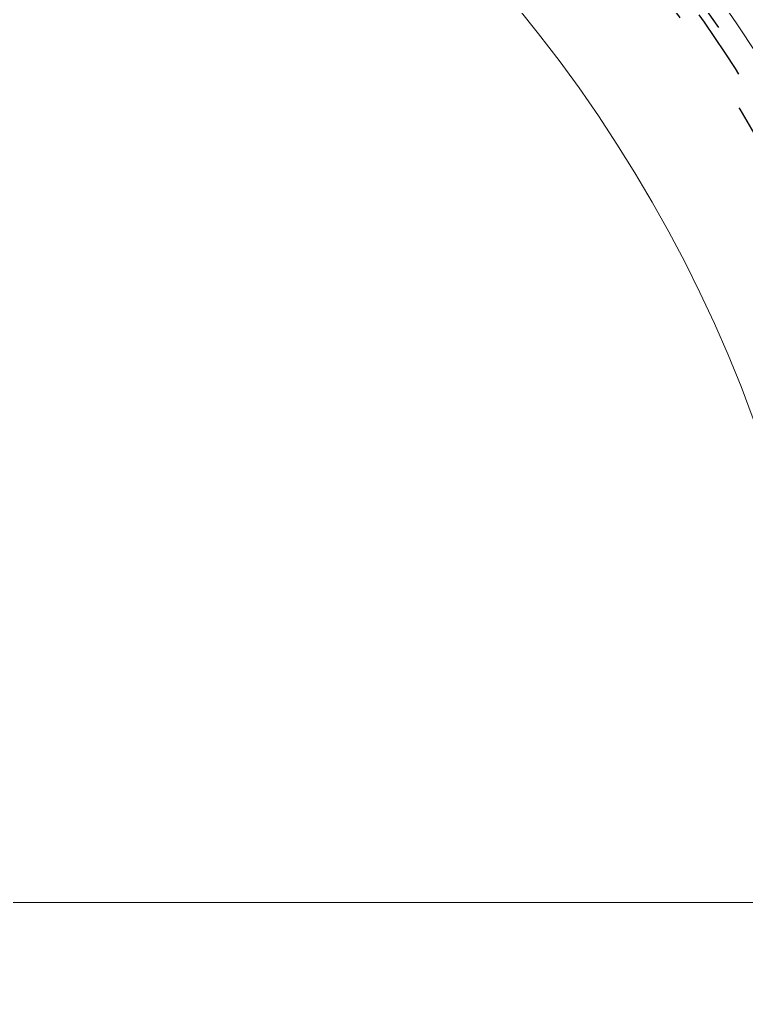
# Model space of a CAD drawing. Header units: millimetres. Extents: x 89051 to 218395, y -330386 to -125649.
# Drawn here: x 90570.7 to 90695.2, y -128501.5 to -128332.7 of the extents above; entities that cross this region are included whole.
import ezdxf

# ---------------------------------------------------------------- set-up
doc = ezdxf.new("R2010")
doc.units = ezdxf.units.MM
doc.header["$LTSCALE"] = 13
for name, pattern in [('1 实线', [0]), ('ACAD_ISO03W100', [1.18, 0.47, -0.71]), ('ACAD_ISO04W100', [30, 24, -3, 0, -3]), ('CENTER', [50.8, 31.75, -6.35, 6.35, -6.35])]:
    doc.linetypes.add(name, pattern=pattern)
doc.layers.get('0').update_dxf_attribs({"color": 1, "linetype": 'CENTER'})
doc.layers.add('标注、文本', color=3, linetype='Continuous', lineweight=25)
doc.layers.add('粗实线', color=4, linetype='Continuous')

msp = doc.modelspace()

# ---------------------------------------------------------------- linework, layer by layer
at = {"color": 7, "linetype": '1 实线', "lineweight": 0}
for radius in [269.5, 241]:
    msp.add_circle((90470.03, -128483.88), radius, dxfattribs=at)
at = {"layer": '标注、文本', "color": 1, "linetype": 'ACAD_ISO04W100', "lineweight": 15}
msp.add_line((90006.08, -128483.88), (90933.98, -128483.88), dxfattribs=at)
at = {"layer": '粗实线', "color": 2, "linetype": 'ACAD_ISO03W100', "ltscale": 2}
for radius in [266.5, 265, 262]:
    msp.add_circle((90470.03, -128483.88), radius, dxfattribs=at)

doc.saveas('drawing.dxf')
